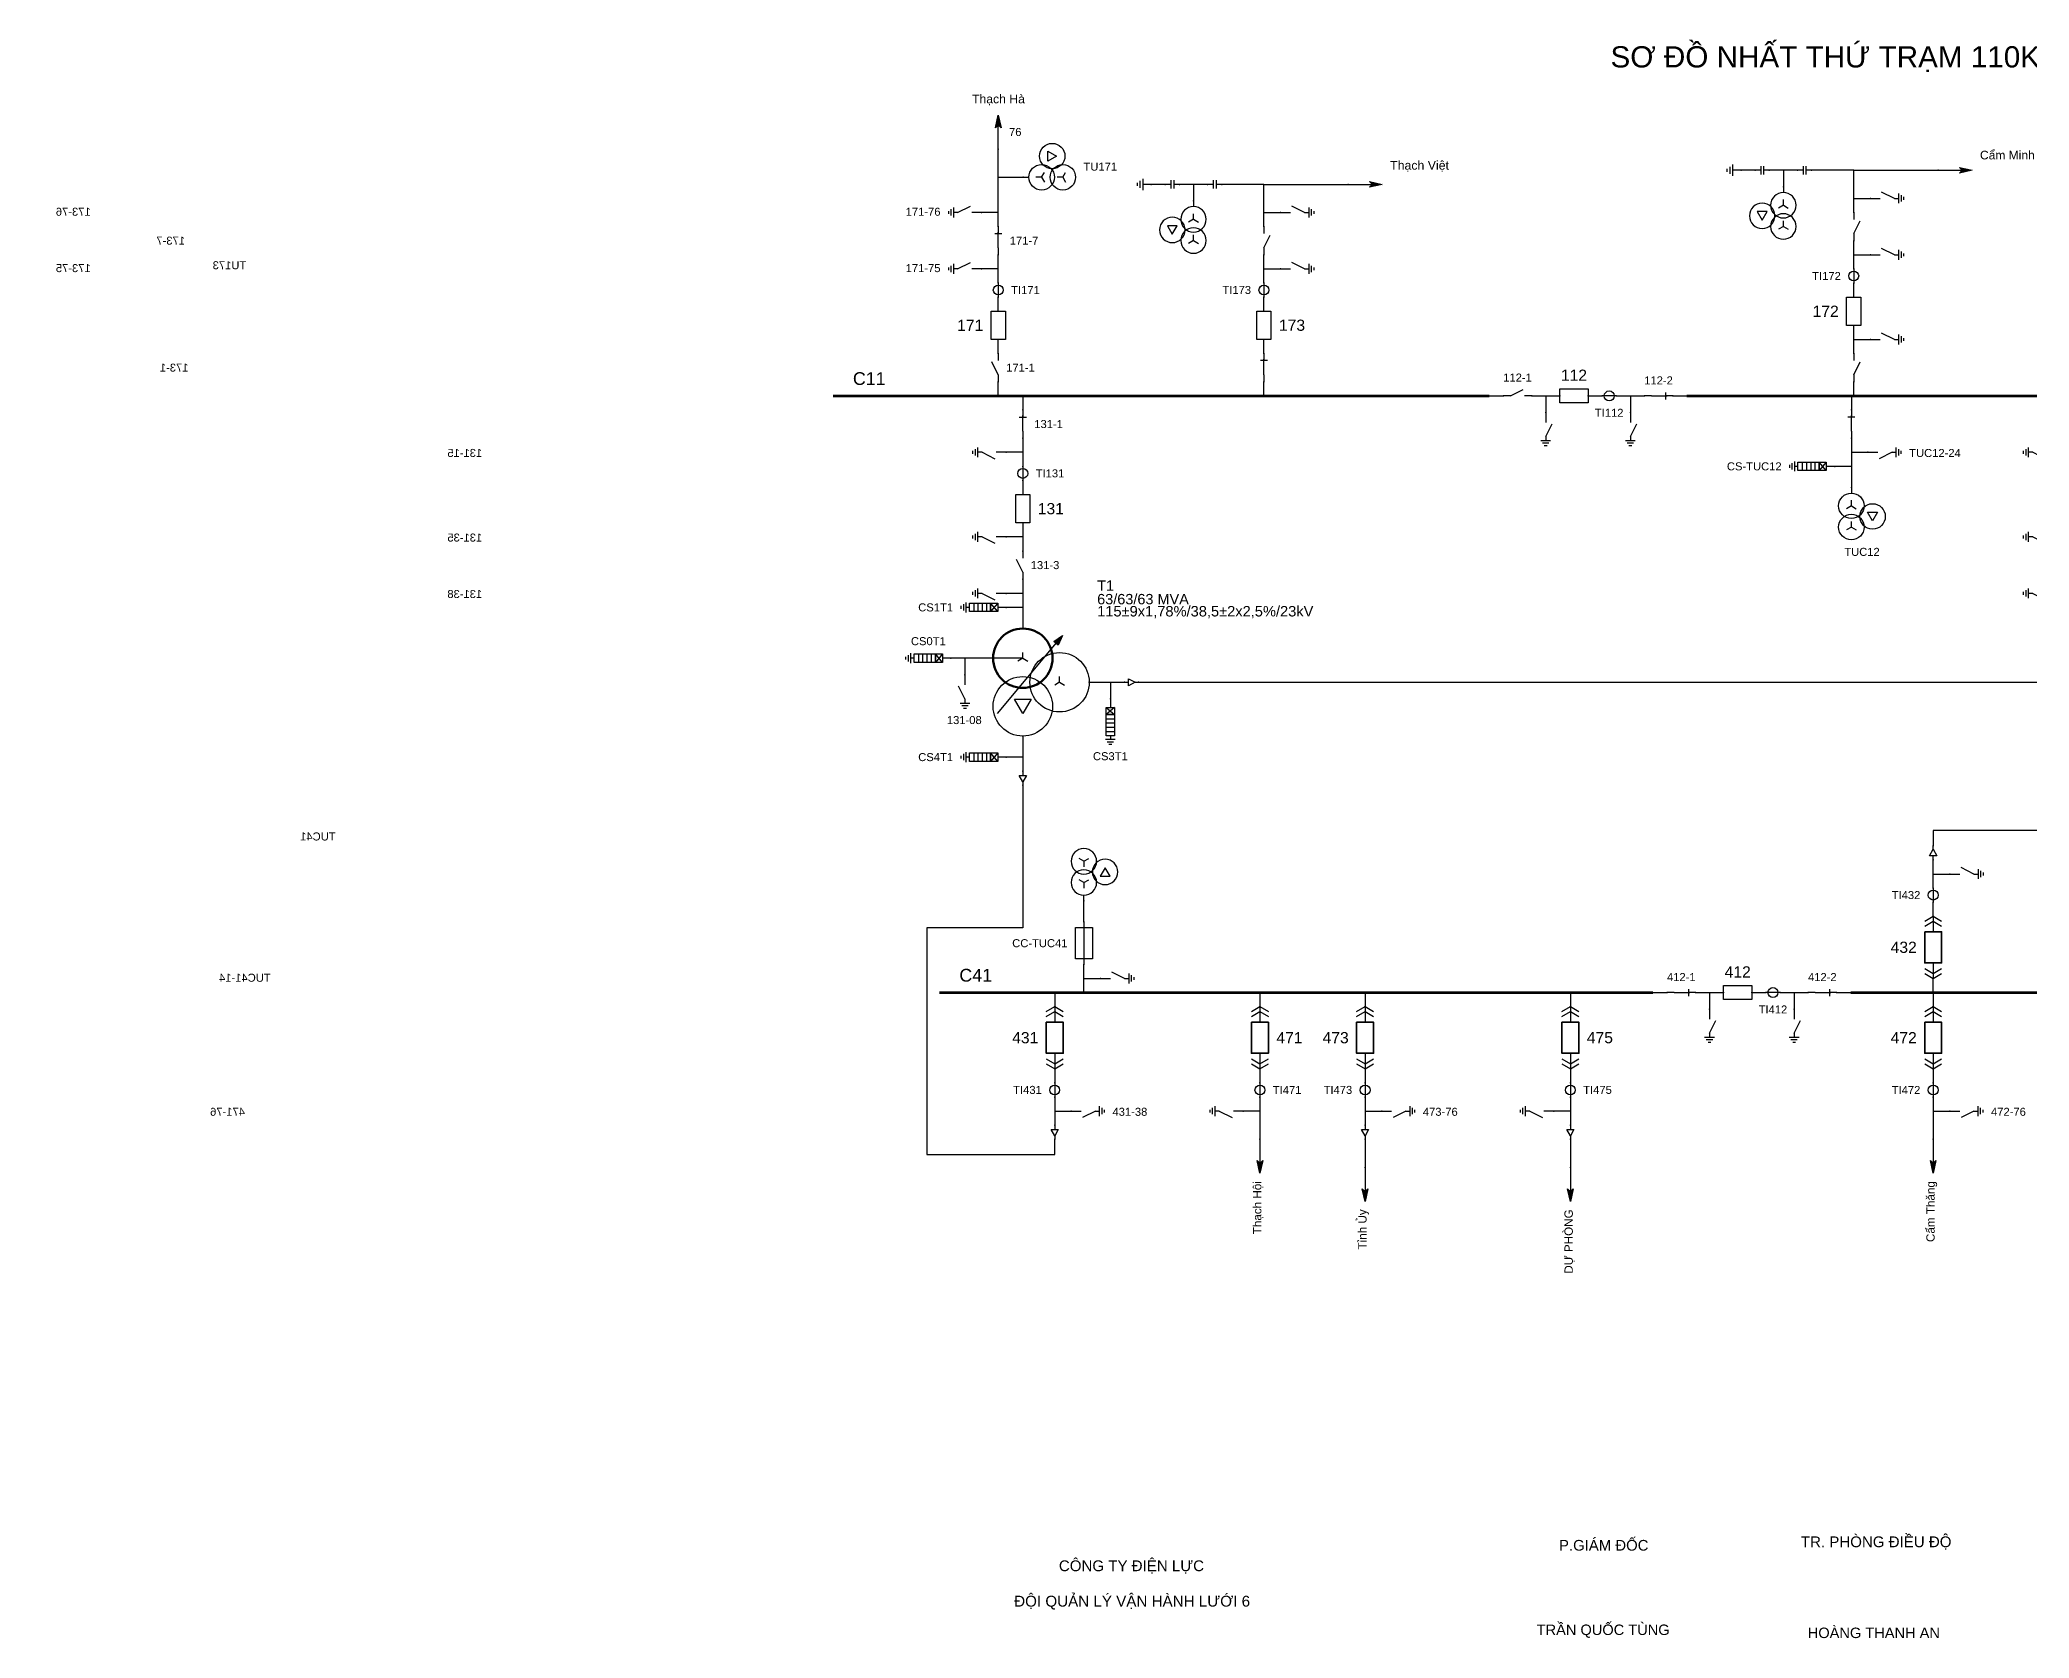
# Model space of a CAD drawing. Header units: millimetres. Extents: x -387 to 411, y 7 to 290.
# Drawn here: x -117.9 to 234, y 7.4 to 290 of the extents above; entities that cross this region are included whole.
import ezdxf

# ---------------------------------------------------------------- set-up
doc = ezdxf.new("R2010")
doc.units = ezdxf.units.MM
for name, color, linetype, lineweight in [('BUSBAR_110KV', 1, 'Continuous', 50), ('BUSBAR_22KV', 5, 'Continuous', 50), ('GROUND', 3, 'Continuous', 25), ('HV_110KV', 1, 'Continuous', 25), ('MV_22KV', 5, 'Continuous', 25), ('MV_35KV', 30, 'Continuous', 25)]:
    doc.layers.add(name, color=color, linetype=linetype, lineweight=lineweight)
doc.layers.add('SYM_PORTS', color=8, linetype='Continuous', plot=False)
doc.layers.add('TEXT', color=7, linetype='Continuous')
doc.styles.add('SLD_TEXT', font='arial.ttf')

# ---------------------------------------------------------------- blocks, each defined once
blk = doc.blocks.new('SYM_DISCONNECTOR_OPEN')
at = {"lineweight": 25}
for points in [[(0, -1.25), (-1.125, 1)], [(0, 2.5), (0, 1.25)], [(0, -1.25), (0, -2.5)]]:
    blk.add_lwpolyline(points, dxfattribs=at)
at = {"layer": 'SYM_PORTS'}
for p in [(0, 2.5), (0, -2.5)]:
    blk.add_point(p, dxfattribs=at)
blk.add_attdef('DEVICE_CODE', (1, -0.5), '', height=2)
blk = doc.blocks.new('SYM_CIRCUIT_BREAKER')
at = {"lineweight": 25}
blk.add_lwpolyline([(-1.25, 2.5), (1.25, 2.5), (1.25, -2.5), (-1.25, -2.5)], close=True, dxfattribs=at)
at = {"layer": 'SYM_PORTS'}
for p in [(0, 2.5), (0, -2.5)]:
    blk.add_point(p, dxfattribs=at)
blk.add_attdef('DEVICE_CODE', (2.25, -0.5), '', height=2)
at = {"flags": 1}
blk.add_attdef('RATING', (2.25, -3.5), '', height=2, dxfattribs=at)
blk = doc.blocks.new('SYM_CURRENT_TRANSFORMER')
at = {"lineweight": 25}
blk.add_lwpolyline([(0, 1.25), (0, -1.25)], dxfattribs=at)
blk.add_circle((0, 0), 0.875, dxfattribs=at)
at = {"layer": 'SYM_PORTS'}
for p in [(0, 1.25), (0, -1.25)]:
    blk.add_point(p, dxfattribs=at)
blk.add_attdef('DEVICE_CODE', (1.875, -1.75), '', height=2)
at = {"flags": 1}
blk.add_attdef('RATIO', (1.875, -4.75), '', height=2, dxfattribs=at)
blk = doc.blocks.new('SYM_EARTHING_SWITCH_OPEN')
at = {"lineweight": 25}
for points in [[(0, -1.25), (-1.125, 1)], [(0, 3), (0, 1.25)], [(-0.875, -2), (0.875, -2)], [(-0.5625, -2.4375), (0.5625, -2.4375)], [(-0.25, -2.875), (0.25, -2.875)], [(0, -1.25), (0, -2)]]:
    blk.add_lwpolyline(points, dxfattribs=at)
at = {"layer": 'SYM_PORTS'}
blk.add_point((0, 3), dxfattribs=at)
blk.add_attdef('DEVICE_CODE', (1.875, 0), '', height=2)
blk = doc.blocks.new('SYM_DISCONNECTOR_CLOSED')
at = {"lineweight": 25}
for points in [[(-0.625, 1.25), (0.625, 1.25)], [(0, 2.5), (0, 1.25)], [(0, -1.25), (0, 1.5)], [(0, -1.25), (0, -2.5)]]:
    blk.add_lwpolyline(points, dxfattribs=at)
at = {"layer": 'SYM_PORTS'}
for p in [(0, 2.5), (0, -2.5)]:
    blk.add_point(p, dxfattribs=at)
blk.add_attdef('DEVICE_CODE', (1.625, -0.5), '', height=2)
blk = doc.blocks.new('SYM_VOLTAGE_TRANSFORMER')
at = {"lineweight": 25}
for points in [[(0, 4.625), (0, 3.625)], [(0, 1.375), (-0.8625, 0.875)], [(0, 1.375), (0, 2.375)], [(0, 1.375), (0.8625, 0.875)], [(0, -2.375), (-0.8625, -2.875)], [(0, -2.375), (0, -1.375)], [(0, -2.375), (0.8625, -2.875)]]:
    blk.add_lwpolyline(points, dxfattribs=at)
blk.add_lwpolyline([(2.875, 0.25), (4.625, 0.25), (3.75, -1.25)], close=True, dxfattribs=at)
for centre in [(0, 1.375), (3.75, -0.5), (0, -2.375)]:
    blk.add_circle(centre, 2.25, dxfattribs=at)
at = {"layer": 'SYM_PORTS'}
blk.add_point((0, 4.625), dxfattribs=at)
blk.add_attdef('DEVICE_CODE', (7, 1.625), '', height=2)
at = {"flags": 1}
blk.add_attdef('RATIO', (7, -1.375), '', height=2, dxfattribs=at)
blk = doc.blocks.new('SYM_LINE_FEEDER_ARROW')
blk.add_hatch(color=7).paths.add_polyline_path([(0, -3), (-0.5, -0.75), (0, -1.25), (0.5, -0.75)])
at = {"lineweight": 25}
blk.add_lwpolyline([(0, 3), (0, -1.25)], dxfattribs=at)
blk.add_lwpolyline([(0, -3), (-0.5, -0.75), (0, -1.25), (0.5, -0.75)], close=True, dxfattribs=at)
at = {"layer": 'SYM_PORTS'}
blk.add_point((0, 3), dxfattribs=at)
blk.add_attdef('LINE_NAME', (1.5, 0), '', height=2)
blk = doc.blocks.new('SYM_COUPLING_CAPACITOR')
at = {"lineweight": 25}
for points in [[(-0.75, 0.25), (0.75, 0.25)], [(0, 1.25), (0, 0.25)], [(-0.75, -0.25), (0.75, -0.25)], [(0, -0.25), (0, -1.25)]]:
    blk.add_lwpolyline(points, dxfattribs=at)
at = {"layer": 'SYM_PORTS'}
for p in [(0, 1.25), (0, -1.25)]:
    blk.add_point(p, dxfattribs=at)
blk.add_attdef('DEVICE_CODE', (1.75, -1.75), '', height=2)
blk = doc.blocks.new('SYM_GROUND_SYMBOL')
at = {"lineweight": 25}
for points in [[(0, 1.25), (0, -0.25)], [(-1, -0.25), (1, -0.25)], [(-0.625, -0.75), (0.625, -0.75)], [(-0.25, -1.25), (0.25, -1.25)]]:
    blk.add_lwpolyline(points, dxfattribs=at)
at = {"layer": 'SYM_PORTS'}
blk.add_point((0, 1.25), dxfattribs=at)
blk = doc.blocks.new('SYM_SURGE_ARRESTER')
at = {"lineweight": 25}
for points in [[(0, 4), (0, 2.5)], [(-0.75, 2.5), (0.75, 1.25)], [(0.75, 2.5), (-0.75, 1.25)], [(-0.75, 0.5), (0.75, 0.5)], [(-0.875, -3.125), (0.875, -3.125)], [(-0.75, -0.25), (0.75, -0.25)], [(-0.75, -1), (0.75, -1)], [(-0.75, -1.75), (0.75, -1.75)], [(0, -2.5), (0, -3.125)], [(-0.5625, -3.5625), (0.5625, -3.5625)], [(-0.25, -4), (0.25, -4)]]:
    blk.add_lwpolyline(points, dxfattribs=at)
for points in [[(-0.75, 2.5), (0.75, 2.5), (0.75, 1.25), (-0.75, 1.25)], [(-0.75, 1.25), (0.75, 1.25), (0.75, -2.5), (-0.75, -2.5)]]:
    blk.add_lwpolyline(points, close=True, dxfattribs=at)
at = {"layer": 'SYM_PORTS'}
blk.add_point((0, 4), dxfattribs=at)
blk.add_attdef('DEVICE_CODE', (1.875, 1), '', height=2)
blk = doc.blocks.new('SYM_TRANSFORMER_3W')
blk.add_hatch(color=7).paths.add_polyline_path([(3.75, 8.25), (3.0125, 6.575), (2.2375, 7.225)])
at = {"lineweight": 25}
for points in [[(-7.75, -5.5), (3.0125, 7.35)], [(-3.25, 4.25), (-8.5, 4.25)], [(-3.25, 4.25), (-4.1125, 3.75)], [(-3.25, 4.25), (-3.25, 5.25)], [(-3.25, 4.25), (-2.3875, 3.75)], [(3.25, 0), (2.3875, -0.5)], [(3.25, 0), (3.25, 1)], [(3.25, 0), (4.1125, -0.5)]]:
    blk.add_lwpolyline(points, dxfattribs=at)
for points in [[(3.75, 8.25), (3.0125, 6.575), (2.2375, 7.225)], [(-4.75, -3), (-1.75, -3), (-3.25, -5.5)]]:
    blk.add_lwpolyline(points, close=True, dxfattribs=at)
at = {"lineweight": 50}
blk.add_circle((-3.25, 4.25), 5.25, dxfattribs=at)
at = {"lineweight": 25}
for centre in [(3.25, 0), (-3.25, -4.25)]:
    blk.add_circle(centre, 5.25, dxfattribs=at)
at = {"layer": 'SYM_PORTS'}
for p in [(-3.25, 9.5), (-8.5, 4.25), (8.5, 0), (-3.25, -9.5)]:
    blk.add_point(p, dxfattribs=at)
blk.add_attdef('DEVICE_CODE', (9.5, 6.5), '', height=2)
at = {"flags": 1}
for tag, p in [('POWER', (9.5, 3.5)), ('VOLTAGE_RATIO', (9.5, 0.5))]:
    blk.add_attdef(tag, p, '', height=2, dxfattribs=at)
blk = doc.blocks.new('SYM_CABLE_TERMINATION')
at = {"lineweight": 25}
blk.add_lwpolyline([(-0.625, 0.5), (0.625, 0.5), (0, -0.625)], close=True, dxfattribs=at)
for points in [[(0, 1.25), (0, 0.5)], [(0, -0.625), (0, -1.25)]]:
    blk.add_lwpolyline(points, dxfattribs=at)
at = {"layer": 'SYM_PORTS'}
for p in [(0, 1.25), (0, -1.25)]:
    blk.add_point(p, dxfattribs=at)
blk = doc.blocks.new('SYM_DRAWOUT_BREAKER')
at = {"lineweight": 25}
for points in [[(-1.5, 4.625), (0, 5.5), (1.5, 4.625)], [(-1.5, 3.75), (0, 4.625), (1.5, 3.75)], [(0, 5.5), (0, 2.75)], [(0, -2.75), (0, -5.5)], [(-1.5, -3.75), (0, -4.625), (1.5, -3.75)], [(-1.5, -4.625), (0, -5.5), (1.5, -4.625)]]:
    blk.add_lwpolyline(points, dxfattribs=at)
at = {"lineweight": 35}
blk.add_lwpolyline([(-1.5, 2.75), (1.5, 2.75), (1.5, -2.75), (-1.5, -2.75)], close=True, dxfattribs=at)
at = {"layer": 'SYM_PORTS'}
for p in [(0, 5.5), (0, -5.5)]:
    blk.add_point(p, dxfattribs=at)
blk.add_attdef('DEVICE_CODE', (2.5, 2.5), '', height=2)
at = {"flags": 1}
blk.add_attdef('RATING', (2.5, -0.5), '', height=2, dxfattribs=at)
blk = doc.blocks.new('SYM_FUSE_DISCONNECTOR')
at = {"lineweight": 25}
blk.add_lwpolyline([(0, 3.75), (0, -3.75)], dxfattribs=at)
blk.add_lwpolyline([(-1.5, 2.75), (1.5, 2.75), (1.5, -2.75), (-1.5, -2.75)], close=True, dxfattribs=at)
at = {"layer": 'SYM_PORTS'}
for p in [(0, 3.75), (0, -3.75)]:
    blk.add_point(p, dxfattribs=at)
blk.add_attdef('DEVICE_CODE', (2.5, 0.75), '', height=2)
at = {"flags": 1}
blk.add_attdef('RATING', (2.5, -2.25), '', height=2, dxfattribs=at)

msp = doc.modelspace()

# ---------------------------------------------------------------- linework, layer by layer
at = {"layer": 'BUSBAR_110KV', "const_width": 0.459}
for points in [[(22.4, 227.04), (138.51, 227.04)], [(173.42, 227.04), (284.88, 227.04)]]:
    msp.add_lwpolyline(points, dxfattribs=at)
at = {"layer": 'BUSBAR_22KV', "const_width": 0.459}
for points in [[(41.23, 121.54), (167.47, 121.54)], [(202.39, 121.54), (304.73, 121.54)]]:
    msp.add_lwpolyline(points, dxfattribs=at)
at = {"layer": 'GROUND'}
for points in [[(81.2, 264.44), (78.71, 264.44)], [(185.52, 266.93), (183.03, 266.93)]]:
    msp.add_lwpolyline(points, dxfattribs=at)
at = {"layer": 'HV_110KV'}
for points in [[(51.66, 265.69), (51.66, 270.66)], [(51.66, 259.47), (51.66, 265.69)], [(51.66, 265.69), (56.07, 265.69)], [(86.19, 264.44), (83.7, 264.44)], [(88.68, 264.44), (86.19, 264.44)], [(86.19, 264.44), (86.19, 261.5)], [(98.64, 264.44), (91.18, 264.44)], [(98.64, 259.47), (98.64, 264.44)], [(98.64, 264.44), (113.57, 264.44)], [(190.51, 266.93), (188.02, 266.93)], [(193, 266.93), (190.51, 266.93)], [(190.51, 266.93), (190.51, 263.99)], [(202.96, 266.93), (195.5, 266.93)], [(202.96, 261.96), (202.96, 266.93)], [(202.96, 266.93), (217.89, 266.93)], [(202.96, 259.47), (202.96, 261.96)], [(202.96, 261.96), (205.9, 261.96)], [(51.66, 259.47), (48.72, 259.47)], [(51.66, 256.98), (51.66, 259.47)], [(98.64, 256.98), (98.64, 259.47)], [(98.64, 259.47), (101.58, 259.47)], [(202.96, 251.98), (202.96, 254.47)], [(51.66, 249.49), (51.66, 251.98)], [(98.64, 249.49), (98.64, 251.98)], [(202.96, 249.49), (202.96, 251.98)], [(202.96, 251.98), (205.9, 251.98)], [(51.66, 249.49), (48.72, 249.49)], [(51.66, 247), (51.66, 249.49)], [(98.64, 247), (98.64, 249.49)], [(98.64, 249.49), (101.58, 249.49)], [(202.96, 244.5), (202.96, 246.99)], [(51.66, 242.02), (51.66, 244.5)], [(98.64, 242.02), (98.64, 244.5)], [(202.96, 237.02), (202.96, 239.5)], [(51.66, 234.53), (51.66, 237.02)], [(98.64, 234.53), (98.64, 237.02)], [(202.96, 234.53), (202.96, 237.02)], [(202.96, 237.02), (205.9, 237.02)], [(51.66, 227.04), (51.66, 229.53)], [(98.64, 227.04), (98.64, 229.53)], [(202.96, 227.04), (202.96, 229.53)], [(56, 227.04), (56, 224.55)], [(138.51, 227.04), (141, 227.04)], [(146, 227.04), (148.48, 227.04)], [(148.48, 227.04), (148.48, 224.1)], [(148.48, 227.04), (150.97, 227.04)], [(155.97, 227.04), (158.46, 227.04)], [(160.96, 227.04), (163.45, 227.04)], [(163.45, 227.04), (163.45, 224.1)], [(163.45, 227.04), (165.94, 227.04)], [(170.94, 227.04), (173.42, 227.04)], [(202.54, 227.04), (202.54, 224.55)], [(56, 219.55), (56, 217.06)], [(202.54, 219.55), (202.54, 217.06)], [(56, 217.06), (53.06, 217.06)], [(56, 217.06), (56, 214.58)], [(202.54, 217.06), (205.48, 217.06)], [(202.54, 217.06), (202.54, 214.58)], [(56, 212.08), (56, 209.59)], [(202.54, 214.58), (199.6, 214.58)], [(202.54, 214.58), (202.54, 210.84)], [(56, 204.59), (56, 202.1)], [(56, 202.1), (53.06, 202.1)], [(56, 202.1), (56, 199.61)], [(56, 194.61), (56, 192.12)], [(56, 192.12), (53.06, 192.12)], [(56, 192.12), (56, 189.64)], [(56, 189.64), (53.06, 189.64)], [(56, 189.64), (56, 185.9)], [(45.77, 180.65), (43.28, 180.65)], [(50.75, 180.65), (45.77, 180.65)], [(45.77, 180.65), (45.77, 177.71)]]:
    msp.add_lwpolyline(points, dxfattribs=at)
at = {"layer": 'MV_22KV'}
for points in [[(241.81, 178.02), (241.81, 175.32), (241.81, 150.19), (217.01, 150.19), (217.01, 147.49)], [(56, 166.9), (56, 163.17)], [(56, 163.17), (53.06, 163.17)], [(56, 163.17), (56, 160.68)], [(56, 158.18), (56, 155.48), (56, 132.98), (39, 132.98), (39, 92.89), (61.64, 92.89), (61.64, 95.59)], [(217.01, 142.5), (217.01, 144.99)], [(217.01, 140.02), (217.01, 142.5)], [(217.01, 142.5), (219.95, 142.5)], [(66.8, 134.02), (66.8, 137.75)], [(217.01, 135.03), (217.01, 137.52)], [(66.8, 124.03), (66.8, 126.52)], [(66.8, 121.54), (66.8, 124.03)], [(66.8, 124.03), (69.74, 124.03)], [(217.01, 121.54), (217.01, 124.03)], [(61.64, 121.54), (61.64, 119.05)], [(97.94, 121.54), (97.94, 119.05)], [(116.54, 121.54), (116.54, 119.05)], [(152.84, 121.54), (152.84, 119.05)], [(167.47, 121.54), (169.96, 121.54)], [(174.96, 121.54), (177.45, 121.54)], [(177.45, 121.54), (177.45, 118.6)], [(177.45, 121.54), (179.93, 121.54)], [(184.93, 121.54), (187.42, 121.54)], [(189.92, 121.54), (192.41, 121.54)], [(192.41, 121.54), (192.41, 118.6)], [(192.41, 121.54), (194.9, 121.54)], [(199.9, 121.54), (202.39, 121.54)], [(217.01, 121.54), (217.01, 119.05)], [(61.64, 108.05), (61.64, 105.56)], [(97.94, 108.05), (97.94, 105.56)], [(116.54, 108.05), (116.54, 105.56)], [(152.84, 108.05), (152.84, 105.56)], [(217.01, 108.05), (217.01, 105.56)], [(61.64, 103.06), (61.64, 100.58)], [(97.94, 103.06), (97.94, 100.58)], [(116.54, 103.06), (116.54, 100.58)], [(152.84, 103.06), (152.84, 100.58)], [(217.01, 103.06), (217.01, 100.58)], [(61.64, 100.58), (64.58, 100.58)], [(61.64, 100.58), (61.64, 98.09)], [(97.94, 100.58), (95, 100.58)], [(97.94, 100.58), (97.94, 95.6)], [(116.54, 100.58), (119.48, 100.58)], [(116.54, 100.58), (116.54, 98.09)], [(152.84, 100.58), (149.9, 100.58)], [(152.84, 100.58), (152.84, 98.09)], [(217.01, 100.58), (219.95, 100.58)], [(217.01, 100.58), (217.01, 95.6)], [(116.54, 95.59), (116.54, 90.61)], [(152.84, 95.59), (152.84, 90.61)]]:
    msp.add_lwpolyline(points, dxfattribs=at)
at = {"layer": 'MV_35KV'}
msp.add_lwpolyline([(76.47, 176.4), (79.17, 176.4), (316.5, 176.4), (316.5, 72.98), (394.5, 72.98), (394.5, 116.48), (391.5, 116.48), (391.5, 118.53, -1), (391.5, 120.53), (391.5, 129.98), (403.5, 129.98), (403.5, 265.62), (391.23, 265.62), (388.53, 265.62)], format="xyb", dxfattribs=at)
for points in [[(67.75, 176.4), (71.48, 176.4)], [(71.48, 176.4), (71.48, 173.46)], [(71.48, 176.4), (73.97, 176.4)]]:
    msp.add_lwpolyline(points, dxfattribs=at)

# ---------------------------------------------------------------- block references
at = {"layer": 'GROUND', "rotation": 270}
for p in [(181.78, 266.93), (77.46, 264.44)]:
    msp.add_blockref('SYM_GROUND_SYMBOL', p, dxfattribs=at)
at = {"layer": 'HV_110KV'}
for name, p, rotation in [('SYM_LINE_FEEDER_ARROW', (51.66, 273.66), 180), ('SYM_COUPLING_CAPACITOR', (186.77, 266.93), 270), ('SYM_COUPLING_CAPACITOR', (194.25, 266.93), 270), ('SYM_LINE_FEEDER_ARROW', (220.89, 266.93), 90), ('SYM_COUPLING_CAPACITOR', (82.45, 264.44), 270), ('SYM_COUPLING_CAPACITOR', (89.93, 264.44), 270), ('SYM_LINE_FEEDER_ARROW', (116.57, 264.44), 90)]:
    msp.add_blockref(name, p, dxfattribs=dict(at, rotation=rotation))
ref = msp.add_blockref('SYM_VOLTAGE_TRANSFORMER', (60.7, 265.69), dxfattribs=dict(at, rotation=90))
ref.add_attrib('DEVICE_CODE', 'TU171', (66.73, 266.86), dxfattribs={"layer": 'TEXT', "height": 1.416, "style": 'SLD_TEXT'})
ref = msp.add_blockref('SYM_VOLTAGE_TRANSFORMER', (190.51, 259.37), dxfattribs=dict(at, xscale=-1))
ref.add_attrib('DEVICE_CODE', 'TU172', (185.67, 251.91), dxfattribs={"layer": 'TEXT', "extrusion": (0, 0, -1), "height": 1.416, "style": 'SLD_TEXT'})
ref = msp.add_blockref('SYM_EARTHING_SWITCH_OPEN', (208.9, 261.96), dxfattribs=dict(at, xscale=-1, rotation=90))
ref.add_attrib('DEVICE_CODE', '172-76', (213.18, 261.38), dxfattribs={"layer": 'TEXT', "extrusion": (0, 0, -1), "height": 1.416, "style": 'SLD_TEXT'})
ref = msp.add_blockref('SYM_EARTHING_SWITCH_OPEN', (104.58, 259.47), dxfattribs=dict(at, xscale=-1, rotation=90))
ref.add_attrib('DEVICE_CODE', '173-76', (108.86, 258.89), dxfattribs={"layer": 'TEXT', "extrusion": (0, 0, -1), "height": 1.416, "style": 'SLD_TEXT'})
ref = msp.add_blockref('SYM_VOLTAGE_TRANSFORMER', (86.19, 256.88), dxfattribs=dict(at, xscale=-1))
ref.add_attrib('DEVICE_CODE', 'TU173', (81.35, 249.43), dxfattribs={"layer": 'TEXT', "extrusion": (0, 0, -1), "height": 1.416, "style": 'SLD_TEXT'})
ref = msp.add_blockref('SYM_EARTHING_SWITCH_OPEN', (45.72, 259.47), dxfattribs=dict(at, rotation=270))
ref.add_attrib('DEVICE_CODE', '171-76', (35.28, 258.89), dxfattribs={"layer": 'TEXT', "height": 1.416, "style": 'SLD_TEXT'})
ref = msp.add_blockref('SYM_DISCONNECTOR_OPEN', (202.96, 256.97), dxfattribs=dict(at, xscale=-1))
ref.add_attrib('DEVICE_CODE', '172-7', (196.5, 256.26), dxfattribs={"layer": 'TEXT', "extrusion": (0, 0, -1), "height": 1.416, "style": 'SLD_TEXT'})
ref = msp.add_blockref('SYM_DISCONNECTOR_OPEN', (98.64, 254.48), dxfattribs=dict(at, xscale=-1))
ref.add_attrib('DEVICE_CODE', '173-7', (92.18, 253.78), dxfattribs={"layer": 'TEXT', "extrusion": (0, 0, -1), "height": 1.416, "style": 'SLD_TEXT'})
ref = msp.add_blockref('SYM_DISCONNECTOR_CLOSED', (51.66, 254.48), dxfattribs=at)
ref.add_attrib('DEVICE_CODE', '171-7', (53.69, 253.77), dxfattribs={"layer": 'TEXT', "height": 1.416, "style": 'SLD_TEXT'})
ref = msp.add_blockref('SYM_EARTHING_SWITCH_OPEN', (208.9, 251.98), dxfattribs=dict(at, xscale=-1, rotation=90))
ref.add_attrib('DEVICE_CODE', '172-75', (213.18, 251.41), dxfattribs={"layer": 'TEXT', "extrusion": (0, 0, -1), "height": 1.416, "style": 'SLD_TEXT'})
ref = msp.add_blockref('SYM_EARTHING_SWITCH_OPEN', (104.58, 249.49), dxfattribs=dict(at, xscale=-1, rotation=90))
ref.add_attrib('DEVICE_CODE', '173-75', (108.86, 248.92), dxfattribs={"layer": 'TEXT', "extrusion": (0, 0, -1), "height": 1.416, "style": 'SLD_TEXT'})
ref = msp.add_blockref('SYM_EARTHING_SWITCH_OPEN', (45.72, 249.49), dxfattribs=dict(at, rotation=270))
ref.add_attrib('DEVICE_CODE', '171-75', (35.28, 248.92), dxfattribs={"layer": 'TEXT', "height": 1.416, "style": 'SLD_TEXT'})
ref = msp.add_blockref('SYM_CURRENT_TRANSFORMER', (51.66, 245.75), dxfattribs=at)
ref.add_attrib('DEVICE_CODE', 'TI171', (53.94, 245.04), dxfattribs={"layer": 'TEXT', "height": 1.416, "style": 'SLD_TEXT'})
ref = msp.add_blockref('SYM_CURRENT_TRANSFORMER', (98.64, 245.75), dxfattribs=at)
ref.add_attrib('DEVICE_CODE', 'TI173', (91.31, 245.06), dxfattribs={"layer": 'TEXT', "height": 1.416, "style": 'SLD_TEXT'})
ref = msp.add_blockref('SYM_CURRENT_TRANSFORMER', (202.96, 248.24), dxfattribs=at)
ref.add_attrib('DEVICE_CODE', 'TI172', (195.62, 247.53), dxfattribs={"layer": 'TEXT', "height": 1.416, "style": 'SLD_TEXT'})
ref = msp.add_blockref('SYM_CIRCUIT_BREAKER', (202.96, 242), dxfattribs=at)
ref.add_attrib('DEVICE_CODE', '172', (195.69, 241.01), dxfattribs={"layer": 'TEXT', "height": 1.982, "style": 'SLD_TEXT'})
ref = msp.add_blockref('SYM_CIRCUIT_BREAKER', (51.66, 239.52), dxfattribs=at)
ref.add_attrib('DEVICE_CODE', '171', (44.39, 238.52), dxfattribs={"layer": 'TEXT', "height": 1.982, "style": 'SLD_TEXT'})
ref = msp.add_blockref('SYM_CIRCUIT_BREAKER', (98.64, 239.52), dxfattribs=at)
ref.add_attrib('DEVICE_CODE', '173', (101.3, 238.54), dxfattribs={"layer": 'TEXT', "height": 1.983, "style": 'SLD_TEXT'})
ref = msp.add_blockref('SYM_EARTHING_SWITCH_OPEN', (208.9, 237.02), dxfattribs=dict(at, xscale=-1, rotation=90))
ref.add_attrib('DEVICE_CODE', '172-25', (213.18, 236.44), dxfattribs={"layer": 'TEXT', "extrusion": (0, 0, -1), "height": 1.416, "style": 'SLD_TEXT'})
ref = msp.add_blockref('SYM_DISCONNECTOR_OPEN', (202.96, 232.03), dxfattribs=dict(at, xscale=-1))
ref.add_attrib('DEVICE_CODE', '172-2', (196.5, 231.32), dxfattribs={"layer": 'TEXT', "extrusion": (0, 0, -1), "height": 1.416, "style": 'SLD_TEXT'})
ref = msp.add_blockref('SYM_DISCONNECTOR_CLOSED', (98.64, 232.03), dxfattribs=dict(at, xscale=-1))
ref.add_attrib('DEVICE_CODE', '173-1', (91.56, 231.33), dxfattribs={"layer": 'TEXT', "extrusion": (0, 0, -1), "height": 1.416, "style": 'SLD_TEXT'})
ref = msp.add_blockref('SYM_DISCONNECTOR_OPEN', (51.66, 232.03), dxfattribs=at)
ref.add_attrib('DEVICE_CODE', '171-1', (53.06, 231.32), dxfattribs={"layer": 'TEXT', "height": 1.416, "style": 'SLD_TEXT'})
ref = msp.add_blockref('SYM_DISCONNECTOR_OPEN', (143.5, 227.04), dxfattribs=dict(at, rotation=270))
ref.add_attrib('DEVICE_CODE', '112-1', (140.97, 229.57), dxfattribs={"layer": 'TEXT', "height": 1.416, "style": 'SLD_TEXT'})
ref = msp.add_blockref('SYM_CIRCUIT_BREAKER', (153.47, 227.04), dxfattribs=dict(at, rotation=270))
ref.add_attrib('DEVICE_CODE', '112', (151.17, 229.7), dxfattribs={"layer": 'TEXT', "height": 1.982, "style": 'SLD_TEXT'})
ref = msp.add_blockref('SYM_DISCONNECTOR_CLOSED', (168.44, 227.04), dxfattribs=dict(at, rotation=270))
ref.add_attrib('DEVICE_CODE', '112-2', (165.91, 229.07), dxfattribs={"layer": 'TEXT', "height": 1.416, "style": 'SLD_TEXT'})
ref = msp.add_blockref('SYM_CURRENT_TRANSFORMER', (159.71, 227.04), dxfattribs=dict(at, rotation=270))
ref.add_attrib('DEVICE_CODE', 'TI112', (157.18, 223.34), dxfattribs={"layer": 'TEXT', "height": 1.416, "style": 'SLD_TEXT'})
ref = msp.add_blockref('SYM_DISCONNECTOR_CLOSED', (202.54, 222.05), dxfattribs=dict(at, xscale=-1))
ref.add_attrib('DEVICE_CODE', 'TUC12-2', (192.49, 221.34), dxfattribs={"layer": 'TEXT', "extrusion": (0, 0, -1), "height": 1.416, "style": 'SLD_TEXT'})
ref = msp.add_blockref('SYM_EARTHING_SWITCH_OPEN', (163.45, 221.1), dxfattribs=dict(at, xscale=-1))
ref.add_attrib('DEVICE_CODE', '112-25', (160.5, 215.4), dxfattribs={"layer": 'TEXT', "extrusion": (0, 0, -1), "height": 1.416, "style": 'SLD_TEXT'})
ref = msp.add_blockref('SYM_EARTHING_SWITCH_OPEN', (148.48, 221.1), dxfattribs=dict(at, xscale=-1))
ref.add_attrib('DEVICE_CODE', '112-15', (145.53, 215.4), dxfattribs={"layer": 'TEXT', "extrusion": (0, 0, -1), "height": 1.416, "style": 'SLD_TEXT'})
ref = msp.add_blockref('SYM_DISCONNECTOR_CLOSED', (56, 222.05), dxfattribs=at)
ref.add_attrib('DEVICE_CODE', '131-1', (58.03, 221.35), dxfattribs={"layer": 'TEXT', "height": 1.416, "style": 'SLD_TEXT'})
ref = msp.add_blockref('SYM_EARTHING_SWITCH_OPEN', (235.87, 217.06), dxfattribs=dict(at, xscale=-1, rotation=270))
ref.add_attrib('DEVICE_CODE', '132-25', (225.44, 216.24), dxfattribs={"layer": 'TEXT', "extrusion": (0, 0, -1), "height": 1.416, "style": 'SLD_TEXT'})
ref = msp.add_blockref('SYM_EARTHING_SWITCH_OPEN', (50.06, 217.06), dxfattribs=dict(at, xscale=-1, rotation=270))
ref.add_attrib('DEVICE_CODE', '131-15', (39.62, 216.24), dxfattribs={"layer": 'TEXT', "extrusion": (0, 0, -1), "height": 1.416, "style": 'SLD_TEXT'})
ref = msp.add_blockref('SYM_SURGE_ARRESTER', (195.6, 214.58), dxfattribs=dict(at, rotation=270))
ref.add_attrib('DEVICE_CODE', 'CS-TUC12', (180.53, 213.87), dxfattribs={"layer": 'TEXT', "height": 1.416, "style": 'SLD_TEXT'})
ref = msp.add_blockref('SYM_EARTHING_SWITCH_OPEN', (208.48, 217.06), dxfattribs=dict(at, rotation=90))
ref.add_attrib('DEVICE_CODE', 'TUC12-24', (212.77, 216.23), dxfattribs={"layer": 'TEXT', "height": 1.416, "style": 'SLD_TEXT'})
ref = msp.add_blockref('SYM_CURRENT_TRANSFORMER', (56, 213.33), dxfattribs=at)
ref.add_attrib('DEVICE_CODE', 'TI131', (58.28, 212.63), dxfattribs={"layer": 'TEXT', "height": 1.416, "style": 'SLD_TEXT'})
ref = msp.add_blockref('SYM_CIRCUIT_BREAKER', (56, 207.09), dxfattribs=at)
ref.add_attrib('DEVICE_CODE', '131', (58.65, 206.11), dxfattribs={"layer": 'TEXT', "height": 1.983, "style": 'SLD_TEXT'})
ref = msp.add_blockref('SYM_VOLTAGE_TRANSFORMER', (202.54, 206.22), dxfattribs=at)
ref.add_attrib('DEVICE_CODE', 'TUC12', (201.29, 198.75), dxfattribs={"layer": 'TEXT', "height": 1.416, "style": 'SLD_TEXT'})
ref = msp.add_blockref('SYM_EARTHING_SWITCH_OPEN', (235.87, 202.1), dxfattribs=dict(at, xscale=-1, rotation=270))
ref.add_attrib('DEVICE_CODE', '132-35', (225.44, 201.28), dxfattribs={"layer": 'TEXT', "extrusion": (0, 0, -1), "height": 1.416, "style": 'SLD_TEXT'})
ref = msp.add_blockref('SYM_EARTHING_SWITCH_OPEN', (50.06, 202.1), dxfattribs=dict(at, xscale=-1, rotation=270))
ref.add_attrib('DEVICE_CODE', '131-35', (39.62, 201.28), dxfattribs={"layer": 'TEXT', "extrusion": (0, 0, -1), "height": 1.416, "style": 'SLD_TEXT'})
ref = msp.add_blockref('SYM_DISCONNECTOR_OPEN', (56, 197.11), dxfattribs=at)
ref.add_attrib('DEVICE_CODE', '131-3', (57.4, 196.41), dxfattribs={"layer": 'TEXT', "height": 1.416, "style": 'SLD_TEXT'})
ref = msp.add_blockref('SYM_TRANSFORMER_3W', (59.25, 176.4), dxfattribs=at)
ref.add_attrib('DEVICE_CODE', 'T1', (69.15, 192.59), dxfattribs={"layer": 'TEXT', "height": 1.824, "style": 'SLD_TEXT'})
ref = msp.add_blockref('SYM_EARTHING_SWITCH_OPEN', (235.87, 192.12), dxfattribs=dict(at, xscale=-1, rotation=270))
ref.add_attrib('DEVICE_CODE', '132-38', (225.44, 191.3), dxfattribs={"layer": 'TEXT', "extrusion": (0, 0, -1), "height": 1.416, "style": 'SLD_TEXT'})
ref = msp.add_blockref('SYM_EARTHING_SWITCH_OPEN', (50.06, 192.12), dxfattribs=dict(at, xscale=-1, rotation=270))
ref.add_attrib('DEVICE_CODE', '131-38', (39.62, 191.3), dxfattribs={"layer": 'TEXT', "extrusion": (0, 0, -1), "height": 1.416, "style": 'SLD_TEXT'})
ref = msp.add_blockref('SYM_SURGE_ARRESTER', (49.06, 189.64), dxfattribs=dict(at, rotation=270))
ref.add_attrib('DEVICE_CODE', 'CS1T1', (37.5, 188.93), dxfattribs={"layer": 'TEXT', "height": 1.416, "style": 'SLD_TEXT'})
ref = msp.add_blockref('SYM_SURGE_ARRESTER', (39.28, 180.65), dxfattribs=dict(at, rotation=270))
ref.add_attrib('DEVICE_CODE', 'CS0T1', (36.21, 182.96), dxfattribs={"layer": 'TEXT', "height": 1.416, "style": 'SLD_TEXT'})
ref = msp.add_blockref('SYM_EARTHING_SWITCH_OPEN', (45.77, 174.71), dxfattribs=at)
ref.add_attrib('DEVICE_CODE', '131-08', (42.57, 169.01), dxfattribs={"layer": 'TEXT', "height": 1.416, "style": 'SLD_TEXT'})
at = {"layer": 'MV_22KV'}
ref = msp.add_blockref('SYM_SURGE_ARRESTER', (49.06, 163.17), dxfattribs=dict(at, rotation=270))
ref.add_attrib('DEVICE_CODE', 'CS4T1', (37.5, 162.46), dxfattribs={"layer": 'TEXT', "height": 1.416, "style": 'SLD_TEXT'})
for name, p in [('SYM_CABLE_TERMINATION', (56, 159.43)), ('SYM_CABLE_TERMINATION', (61.64, 96.84)), ('SYM_LINE_FEEDER_ARROW', (97.94, 92.6)), ('SYM_CABLE_TERMINATION', (116.54, 96.84)), ('SYM_CABLE_TERMINATION', (152.84, 96.84)), ('SYM_LINE_FEEDER_ARROW', (217.01, 92.6)), ('SYM_LINE_FEEDER_ARROW', (116.54, 87.61)), ('SYM_LINE_FEEDER_ARROW', (152.84, 87.61))]:
    msp.add_blockref(name, p, dxfattribs=at)
ref = msp.add_blockref('SYM_VOLTAGE_TRANSFORMER', (249.62, 142.37), dxfattribs=dict(at, xscale=-1, rotation=180))
ref.add_attrib('DEVICE_CODE', 'TUC42', (248.37, 148.43), dxfattribs={"layer": 'TEXT', "extrusion": (0, 0, -1), "height": 1.416, "style": 'SLD_TEXT'})
ref = msp.add_blockref('SYM_VOLTAGE_TRANSFORMER', (66.8, 142.37), dxfattribs=dict(at, xscale=-1, rotation=180))
ref.add_attrib('DEVICE_CODE', 'TUC41', (65.54, 148.43), dxfattribs={"layer": 'TEXT', "extrusion": (0, 0, -1), "height": 1.416, "style": 'SLD_TEXT'})
at = {"layer": 'MV_22KV', "rotation": 180}
msp.add_blockref('SYM_CABLE_TERMINATION', (217.01, 146.24), dxfattribs=at)
at = {"layer": 'MV_22KV'}
ref = msp.add_blockref('SYM_EARTHING_SWITCH_OPEN', (222.95, 142.5), dxfattribs=dict(at, xscale=-1, rotation=90))
ref.add_attrib('DEVICE_CODE', '432-38', (227.24, 141.93), dxfattribs={"layer": 'TEXT', "extrusion": (0, 0, -1), "height": 1.416, "style": 'SLD_TEXT'})
ref = msp.add_blockref('SYM_CURRENT_TRANSFORMER', (217.01, 138.77), dxfattribs=at)
ref.add_attrib('DEVICE_CODE', 'TI432', (209.68, 138.07), dxfattribs={"layer": 'TEXT', "height": 1.416, "style": 'SLD_TEXT'})
ref = msp.add_blockref('SYM_FUSE_DISCONNECTOR', (66.8, 130.27), dxfattribs=at)
ref.add_attrib('DEVICE_CODE', 'CC-TUC41', (54.12, 129.56), dxfattribs={"layer": 'TEXT', "height": 1.416, "style": 'SLD_TEXT'})
ref = msp.add_blockref('SYM_DRAWOUT_BREAKER', (217.01, 129.53), dxfattribs=at)
ref.add_attrib('DEVICE_CODE', '432', (209.49, 128.55), dxfattribs={"layer": 'TEXT', "height": 1.983, "style": 'SLD_TEXT'})
ref = msp.add_blockref('SYM_EARTHING_SWITCH_OPEN', (255.56, 124.03), dxfattribs=dict(at, xscale=-1, rotation=90))
ref.add_attrib('DEVICE_CODE', 'TUC42-24', (259.85, 123.45), dxfattribs={"layer": 'TEXT', "extrusion": (0, 0, -1), "height": 1.416, "style": 'SLD_TEXT'})
ref = msp.add_blockref('SYM_EARTHING_SWITCH_OPEN', (72.74, 124.03), dxfattribs=dict(at, xscale=-1, rotation=90))
ref.add_attrib('DEVICE_CODE', 'TUC41-14', (77.02, 123.45), dxfattribs={"layer": 'TEXT', "extrusion": (0, 0, -1), "height": 1.416, "style": 'SLD_TEXT'})
ref = msp.add_blockref('SYM_DISCONNECTOR_CLOSED', (172.46, 121.54), dxfattribs=dict(at, rotation=270))
ref.add_attrib('DEVICE_CODE', '412-1', (169.93, 123.57), dxfattribs={"layer": 'TEXT', "height": 1.416, "style": 'SLD_TEXT'})
ref = msp.add_blockref('SYM_CIRCUIT_BREAKER', (182.43, 121.54), dxfattribs=dict(at, rotation=270))
ref.add_attrib('DEVICE_CODE', '412', (180.13, 124.2), dxfattribs={"layer": 'TEXT', "height": 1.982, "style": 'SLD_TEXT'})
ref = msp.add_blockref('SYM_DISCONNECTOR_CLOSED', (197.4, 121.54), dxfattribs=dict(at, rotation=270))
ref.add_attrib('DEVICE_CODE', '412-2', (194.87, 123.57), dxfattribs={"layer": 'TEXT', "height": 1.416, "style": 'SLD_TEXT'})
ref = msp.add_blockref('SYM_CURRENT_TRANSFORMER', (188.67, 121.54), dxfattribs=dict(at, rotation=270))
ref.add_attrib('DEVICE_CODE', 'TI412', (186.14, 117.84), dxfattribs={"layer": 'TEXT', "height": 1.416, "style": 'SLD_TEXT'})
ref = msp.add_blockref('SYM_EARTHING_SWITCH_OPEN', (192.41, 115.6), dxfattribs=dict(at, xscale=-1))
ref.add_attrib('DEVICE_CODE', '412-25', (189.46, 109.9), dxfattribs={"layer": 'TEXT', "extrusion": (0, 0, -1), "height": 1.416, "style": 'SLD_TEXT'})
ref = msp.add_blockref('SYM_EARTHING_SWITCH_OPEN', (177.45, 115.6), dxfattribs=dict(at, xscale=-1))
ref.add_attrib('DEVICE_CODE', '412-15', (174.49, 109.9), dxfattribs={"layer": 'TEXT', "extrusion": (0, 0, -1), "height": 1.416, "style": 'SLD_TEXT'})
ref = msp.add_blockref('SYM_DRAWOUT_BREAKER', (61.64, 113.55), dxfattribs=at)
ref.add_attrib('DEVICE_CODE', '431', (54.12, 112.57), dxfattribs={"layer": 'TEXT', "height": 1.983, "style": 'SLD_TEXT'})
ref = msp.add_blockref('SYM_DRAWOUT_BREAKER', (97.94, 113.55), dxfattribs=at)
ref.add_attrib('DEVICE_CODE', '471', (100.85, 112.56), dxfattribs={"layer": 'TEXT', "height": 1.982, "style": 'SLD_TEXT'})
ref = msp.add_blockref('SYM_DRAWOUT_BREAKER', (116.54, 113.55), dxfattribs=at)
ref.add_attrib('DEVICE_CODE', '473', (109.02, 112.57), dxfattribs={"layer": 'TEXT', "height": 1.983, "style": 'SLD_TEXT'})
ref = msp.add_blockref('SYM_DRAWOUT_BREAKER', (152.84, 113.55), dxfattribs=at)
ref.add_attrib('DEVICE_CODE', '475', (155.75, 112.58), dxfattribs={"layer": 'TEXT', "height": 1.986, "style": 'SLD_TEXT'})
ref = msp.add_blockref('SYM_DRAWOUT_BREAKER', (217.01, 113.55), dxfattribs=at)
ref.add_attrib('DEVICE_CODE', '472', (209.49, 112.56), dxfattribs={"layer": 'TEXT', "height": 1.982, "style": 'SLD_TEXT'})
ref = msp.add_blockref('SYM_CURRENT_TRANSFORMER', (61.64, 104.31), dxfattribs=at)
ref.add_attrib('DEVICE_CODE', 'TI431', (54.3, 103.62), dxfattribs={"layer": 'TEXT', "height": 1.416, "style": 'SLD_TEXT'})
ref = msp.add_blockref('SYM_CURRENT_TRANSFORMER', (97.94, 104.31), dxfattribs=at)
ref.add_attrib('DEVICE_CODE', 'TI471', (100.22, 103.6), dxfattribs={"layer": 'TEXT', "height": 1.416, "style": 'SLD_TEXT'})
ref = msp.add_blockref('SYM_CURRENT_TRANSFORMER', (116.54, 104.31), dxfattribs=at)
ref.add_attrib('DEVICE_CODE', 'TI473', (109.2, 103.62), dxfattribs={"layer": 'TEXT', "height": 1.416, "style": 'SLD_TEXT'})
ref = msp.add_blockref('SYM_CURRENT_TRANSFORMER', (152.84, 104.31), dxfattribs=at)
ref.add_attrib('DEVICE_CODE', 'TI475', (155.12, 103.62), dxfattribs={"layer": 'TEXT', "height": 1.416, "style": 'SLD_TEXT'})
ref = msp.add_blockref('SYM_CURRENT_TRANSFORMER', (217.01, 104.31), dxfattribs=at)
ref.add_attrib('DEVICE_CODE', 'TI472', (209.68, 103.6), dxfattribs={"layer": 'TEXT', "height": 1.416, "style": 'SLD_TEXT'})
ref = msp.add_blockref('SYM_EARTHING_SWITCH_OPEN', (146.9, 100.58), dxfattribs=dict(at, xscale=-1, rotation=270))
ref.add_attrib('DEVICE_CODE', '475-76', (136.47, 99.75), dxfattribs={"layer": 'TEXT', "extrusion": (0, 0, -1), "height": 1.416, "style": 'SLD_TEXT'})
ref = msp.add_blockref('SYM_EARTHING_SWITCH_OPEN', (92, 100.58), dxfattribs=dict(at, xscale=-1, rotation=270))
ref.add_attrib('DEVICE_CODE', '471-76', (81.57, 99.75), dxfattribs={"layer": 'TEXT', "extrusion": (0, 0, -1), "height": 1.416, "style": 'SLD_TEXT'})
ref = msp.add_blockref('SYM_EARTHING_SWITCH_OPEN', (67.58, 100.58), dxfattribs=dict(at, rotation=90))
ref.add_attrib('DEVICE_CODE', '431-38', (71.86, 99.75), dxfattribs={"layer": 'TEXT', "height": 1.416, "style": 'SLD_TEXT'})
ref = msp.add_blockref('SYM_EARTHING_SWITCH_OPEN', (122.48, 100.58), dxfattribs=dict(at, rotation=90))
ref.add_attrib('DEVICE_CODE', '473-76', (126.76, 99.75), dxfattribs={"layer": 'TEXT', "height": 1.416, "style": 'SLD_TEXT'})
ref = msp.add_blockref('SYM_EARTHING_SWITCH_OPEN', (222.95, 100.58), dxfattribs=dict(at, rotation=90))
ref.add_attrib('DEVICE_CODE', '472-76', (227.24, 99.75), dxfattribs={"layer": 'TEXT', "height": 1.416, "style": 'SLD_TEXT'})
at = {"layer": 'MV_35KV', "rotation": 90}
msp.add_blockref('SYM_CABLE_TERMINATION', (75.22, 176.4), dxfattribs=at)
at = {"layer": 'MV_35KV'}
ref = msp.add_blockref('SYM_SURGE_ARRESTER', (71.48, 169.46), dxfattribs=at)
ref.add_attrib('DEVICE_CODE', 'CS3T1', (68.4, 162.62), dxfattribs={"layer": 'TEXT', "height": 1.416, "style": 'SLD_TEXT'})

# ---------------------------------------------------------------- texts
at = {"layer": 'TEXT', "attachment_point": 7, "style": 'SLD_TEXT'}
for s, insert, char_height in [('SƠ ĐỒ NHẤT THỨ TRẠM 110KV CẨM XUYÊN', (159.94, 284.28), 3.7532), ('Thạch Hà', (47.02, 278.43), 1.545), ('76', (53.56, 272.97), 1.416), ('Thạch Việt', (120.97, 266.69), 1.558), ('Cẩm Minh', (225.29, 268.83), 1.521), ('C11', (25.95, 228.94), 2.257), ('63/63/63 MVA', (69.15, 190.16), 1.8316), ('115±9x1,78%/38,5±2x2,5%/23kV', (69.15, 187.69), 1.853), ('C41', (44.78, 123.44), 2.257), ('P.GIÁM ĐỐC', (150.83, 22.84), 1.888), ('TR. PHÒNG ĐIỀU ĐỘ', (193.61, 23.05), 1.9066), ('CÔNG TY ĐIỆN LỰC', (62.38, 18.81), 1.9079), ('ĐỘI QUẢN LÝ VẬN HÀNH LƯỚI 6', (54.47, 12.44), 1.9213), ('TRẦN QUỐC TÙNG', (146.88, 7.44), 1.848), ('HOÀNG THANH AN', (194.83, 7.38), 1.848)]:
    msp.add_mtext(s, dxfattribs=dict(at, insert=insert, char_height=char_height))
at = {"layer": 'TEXT', "char_height": 1.476, "attachment_point": 7, "rotation": 90, "style": 'SLD_TEXT'}
for s, insert in [('Thạch Hội', (98.52, 78.8)), ('Cẩm Thăng', (217.72, 77.43)), ('Tỉnh Ủy', (117.24, 76.11)), ('DỰ PHÒNG', (153.6, 71.83))]:
    msp.add_mtext(s, dxfattribs=dict(at, insert=insert))

doc.saveas('drawing.dxf')
